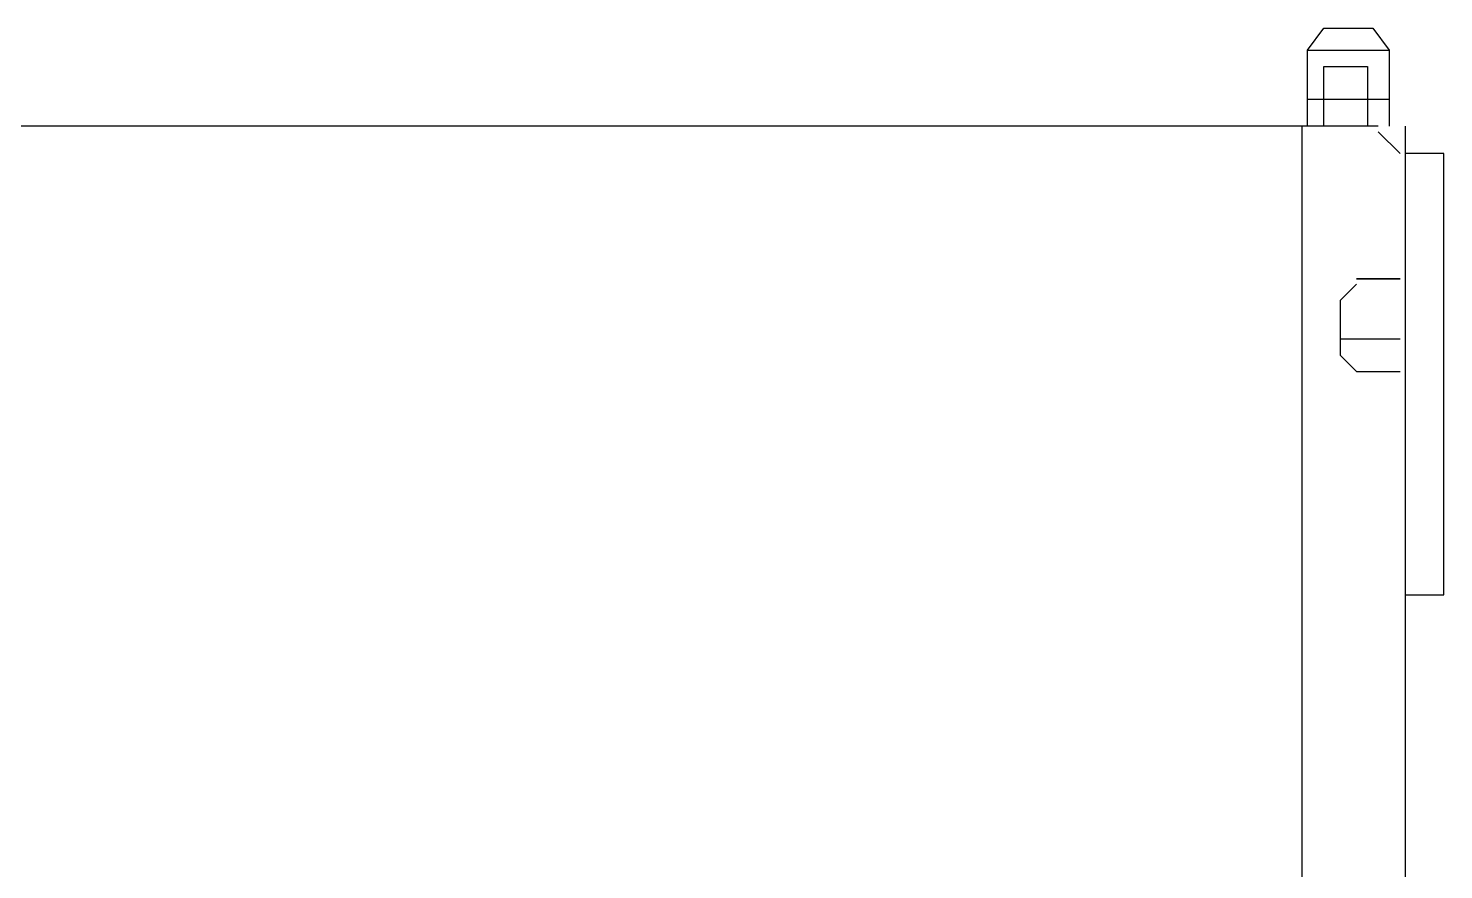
# Model space of a CAD drawing. Header units: millimetres. Extents: x 183355 to 194386, y -190559 to -183233.
# Drawn here: x 186859.3 to 187030, y -186574.2 to -186472.8 of the extents above; entities that cross this region are included whole.
import ezdxf

# ---------------------------------------------------------------- set-up
doc = ezdxf.new("R2010")
doc.units = ezdxf.units.MM
doc.header["$LTSCALE"] = 13
doc.layers.add('1', color=4, linetype='Continuous')

# ---------------------------------------------------------------- blocks, each defined once
blk = doc.blocks.new('A$C6BCA710F')
at = {"layer": '1'}
for points in [[(390.67, 343.4), (390.67, 184.5)], [(403.14, 343.4), (403.14, 184.5)], [(403.14, 240.97), (407.74, 240.97), (407.74, 187.78), (403.14, 187.78)], [(397.24, 214.05), (395.27, 212.08)], [(397.24, 214.05), (402.49, 214.05)], [(395.27, 205.51), (395.27, 212.08)], [(395.27, 210.11), (402.49, 210.11)], [(395.27, 205.51), (397.24, 203.54)], [(397.24, 202.89), (402.49, 202.89), (397.24, 202.89), (402.49, 202.89)], [(399.86, 185.16), (402.49, 187.78)], [(399.86, 184.5), (189.75, 184.5)], [(391.33, 184.5), (391.33, 175.31), (401.17, 175.31), (401.17, 184.5)], [(393.3, 184.5), (393.3, 177.28), (398.55, 177.28), (398.55, 184.5)], [(391.33, 181.22), (401.17, 181.22)], [(391.33, 175.31), (393.3, 172.68), (399.21, 172.68), (401.17, 175.31)]]:
    blk.add_lwpolyline(points, dxfattribs=at)

msp = doc.modelspace()

# ---------------------------------------------------------------- block references
at = {"layer": '1', "xscale": -1, "rotation": 180}
msp.add_blockref('A$C6BCA710F', (186622.215, -186300.11), dxfattribs=at)

doc.saveas('drawing.dxf')
